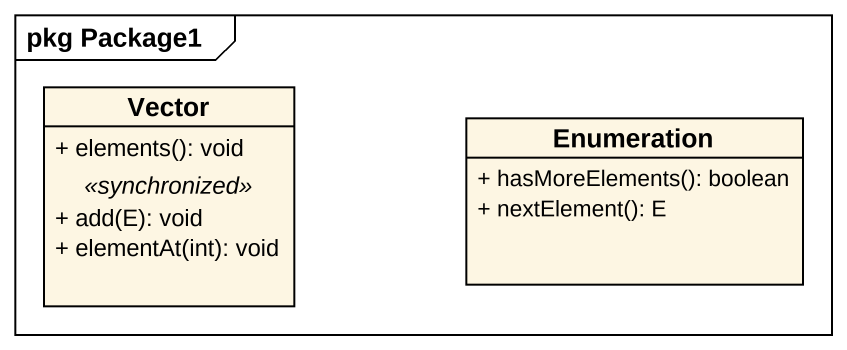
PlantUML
@startuml
mainframe pkg Package1
hide circle
hide empty members
skinparam classAttributeIconSize 0
class Vector {
  + elements(): void
  .. <<synchronized>> ..
  + add(E): void
  + elementAt(int): void
}
class Enumeration {
  + hasMoreElements(): boolean
  + nextElement(): E
}
@enduml
